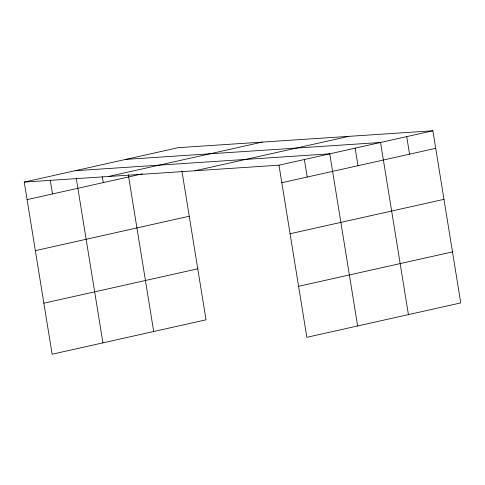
<?xml version="1.0" encoding="UTF-8"?>
<svg xmlns="http://www.w3.org/2000/svg" width="485" height="485" viewBox="0 0 485 485"><rect width="100%" height="100%" fill="white"/><g stroke="black" fill="none" stroke-linecap="round" stroke-linejoin="round"><path stroke-width="0.73" d="M24.25 182.087L178.147 147.682L432.869 130.78L460.75 302.913L306.853 337.317L278.978 165.185L24.25 182.087L52.131 354.22L206.022 319.815L181.942 171.138M108.313 176.51L262.203 142.105M27.093 199.626L142.469 173.836M194.915 170.762L348.812 136.358M278.978 165.185L432.869 130.78M281.815 182.724L435.712 148.325M35.356 250.642L189.247 216.237M290.078 233.74L443.975 199.341M43.868 303.204L197.759 268.799M298.59 286.302L452.487 251.897M125.821 159.383L380.549 142.481L408.425 314.613M75.036 170.732L329.764 153.83L357.639 325.962M406.709 136.631L409.552 154.169M355.153 148.155L357.997 165.694M304.368 159.51L307.211 177.049M128.307 174.727L153.703 331.51M102.323 176.752L103.269 182.596M76.218 178.043L102.917 342.865M50.234 180.062L52.483 193.951"/></g></svg>
